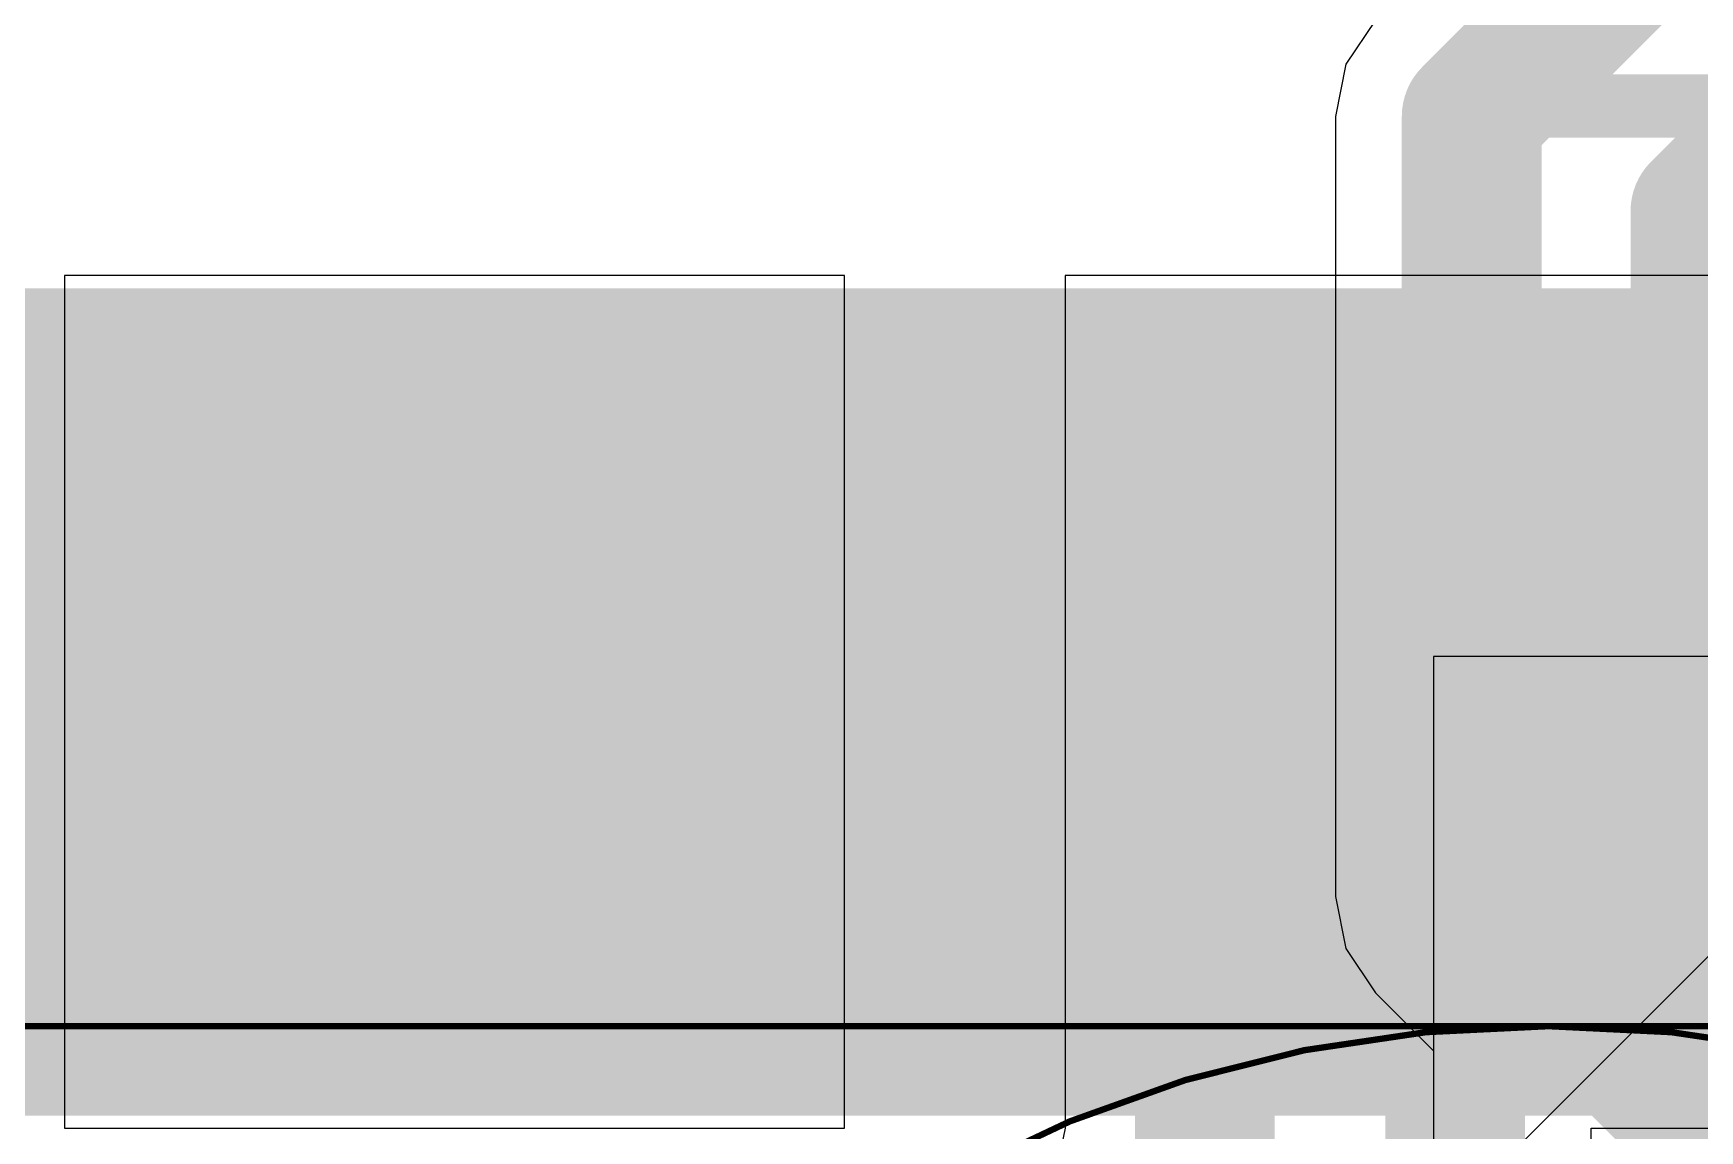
# Model space of a CAD drawing. Header units: inches. Extents: x -6 to 5433, y -4 to 5447.
# Drawn here: x 12.219 to 15.55, y 31.086 to 33.279 of the extents above; entities that cross this region are included whole.
import ezdxf

# ---------------------------------------------------------------- set-up
doc = ezdxf.new("R2010")
doc.units = ezdxf.units.IN
for name, color, linetype in [('Bottom Layer', 5, 'Continuous'), ('Bottom Overlay', 54, 'Continuous'), ('Mechanical 4', 56, 'Continuous'), ('Power', 76, 'Continuous'), ('Top Layer', 1, 'Continuous'), ('Top Paste', 8, 'Continuous'), ('Top Solder', 216, 'Continuous')]:
    doc.layers.add(name, color=color, linetype=linetype)

# ---------------------------------------------------------------- blocks, each defined once
blk = doc.blocks.new('BL_R8812AF1_B_18')
at = {"layer": 'Bottom Overlay'}
for points in [[(-13.5, -8.9, 0.127, 0.127, 0), (-13.5, -6.8458, 0.127, 0.127, 0)], [(13.5, -8.9, 0.127, 0.127, 0), (-13.5, -8.9, 0.127, 0.127, 0)]]:
    blk.add_lwpolyline(points, format="xyseb", dxfattribs=at)
blk.add_lwpolyline([(-13.5317, -8.9, 0.0635, 0.0635, 1), (-13.4682, -8.9, 0.0635, 0.0635, 1)], format="xyseb", close=True, dxfattribs=at)
blk.add_lwpolyline([(-13.5317, -8.9, 0.0635, 0.0635, 1), (-13.4682, -8.9, 0.0635, 0.0635, 1)], format="xyseb", close=True, dxfattribs=at)
blk = doc.blocks.new('QTH_030_01_L_D_A_K_TR_154')
at = {"layer": 'Top Layer'}
for points in [[(-0.4025, -2.361), (-0.0975, -2.361), (-0.0975, -3.811), (-0.4025, -3.811)], [(0.0975, -2.361), (0.4025, -2.361), (0.4025, -3.811), (0.0975, -3.811)], [(0.5975, -2.361), (0.9025, -2.361), (0.9025, -3.811), (0.5975, -3.811)], [(1.0975, -2.361), (1.4025, -2.361), (1.4025, -3.811), (1.0975, -3.811)], [(1.5975, -2.361), (1.9025, -2.361), (1.9025, -3.811), (1.5975, -3.811)], [(2.0975, -2.361), (2.4025, -2.361), (2.4025, -3.811), (2.0975, -3.811)], [(2.5975, -2.361), (2.9025, -2.361), (2.9025, -3.811), (2.5975, -3.811)]]:
    blk.add_hatch(color=1, dxfattribs=at).paths.add_polyline_path(points)
at = {"layer": 'Top Paste'}
for points in [[(-0.4025, -2.361), (-0.0975, -2.361), (-0.0975, -3.811), (-0.4025, -3.811)], [(0.0975, -2.361), (0.4025, -2.361), (0.4025, -3.811), (0.0975, -3.811)], [(0.5975, -2.361), (0.9025, -2.361), (0.9025, -3.811), (0.5975, -3.811)], [(1.0975, -2.361), (1.4025, -2.361), (1.4025, -3.811), (1.0975, -3.811)], [(1.5975, -2.361), (1.9025, -2.361), (1.9025, -3.811), (1.5975, -3.811)], [(2.0975, -2.361), (2.4025, -2.361), (2.4025, -3.811), (2.0975, -3.811)], [(2.5975, -2.361), (2.9025, -2.361), (2.9025, -3.811), (2.5975, -3.811)]]:
    blk.add_hatch(color=8, dxfattribs=at).paths.add_polyline_path(points)
at = {"layer": 'Top Solder'}
for points in [[(-0.5041, -2.2594), (0.0041, -2.2594), (0.0041, -3.9126), (-0.5041, -3.9126)], [(-0.0041, -2.2594), (0.5041, -2.2594), (0.5041, -3.9126), (-0.0041, -3.9126)], [(0.4959, -2.2594), (1.0041, -2.2594), (1.0041, -3.9126), (0.4959, -3.9126)], [(0.9959, -2.2594), (1.5041, -2.2594), (1.5041, -3.9126), (0.9959, -3.9126)], [(1.4959, -2.2594), (2.0041, -2.2594), (2.0041, -3.9126), (1.4959, -3.9126)], [(1.9959, -2.2594), (2.5041, -2.2594), (2.5041, -3.9126), (1.9959, -3.9126)], [(2.4959, -2.2594), (3.0041, -2.2594), (3.0041, -3.9126), (2.4959, -3.9126)], [(2.9959, -2.2594), (3.5041, -2.2594), (3.5041, -3.9126), (2.9959, -3.9126)]]:
    blk.add_hatch(color=216, dxfattribs=at).paths.add_polyline_path(points)

msp = doc.modelspace()

# ---------------------------------------------------------------- linework, layer by layer
at = {"layer": 'Bottom Layer'}
for p, q in [((14.9015, 33.3052), (14.8426, 33.217)), ((14.8426, 33.217), (14.8219, 33.1129)), ((14.8219, 33.1129), (14.8219, 31.554)), ((32.8484, 32.0337), (15.0175, 32.0337)), ((15.0175, 32.0337), (15.0175, 8.2488)), ((14.8219, 31.554), (14.8426, 31.4499)), ((14.8426, 31.4499), (14.9015, 31.3617)), ((14.9015, 31.3617), (15.0175, 31.2457)), ((15.0175, 31.2457), (15.0175, 30.0734))]:
    msp.add_line(p, q, dxfattribs=at)
for points in [[(15.0938, 33.1129, 0.2794, 0.2794, 0), (15.732, 33.7512, 0.2794, 0.2794, 0)], [(15.551, 32.9236, 0.2794, 0.2794, 0), (15.9214, 33.294, 0.2794, 0.2794, 0)], [(15.0938, 31.554, 0.2794, 0.2794, 0), (15.0938, 33.1129, 0.2794, 0.2794, 0)], [(15.551, 31.7433, 0.2794, 0.2794, 0), (15.551, 32.9236, 0.2794, 0.2794, 0)], [(15.551, 31.7433, 0.2794, 0.2794, 0), (16.5781, 30.7163, 0.2794, 0.2794, 0)], [(15.0938, 31.554, 0.2794, 0.2794, 0), (16.5156, 30.1322, 0.2794, 0.2794, 0)]]:
    msp.add_lwpolyline(points, format="xyseb", dxfattribs=at)
for points in [[(15.024, 33.1129, 0.1397, 0.1397, 1), (15.1637, 33.1129, 0.1397, 0.1397, 1)], [(15.024, 33.1129, 0.1397, 0.1397, 1), (15.1637, 33.1129, 0.1397, 0.1397, 1)], [(15.4812, 32.9236, 0.1397, 0.1397, 1), (15.6209, 32.9236, 0.1397, 0.1397, 1)], [(15.4812, 32.9236, 0.1397, 0.1397, 1), (15.6209, 32.9236, 0.1397, 0.1397, 1)], [(15.4812, 31.7433, 0.1397, 0.1397, 1), (15.6209, 31.7433, 0.1397, 0.1397, 1)], [(15.4812, 31.7433, 0.1397, 0.1397, 1), (15.6209, 31.7433, 0.1397, 0.1397, 1)], [(15.024, 31.554, 0.1397, 0.1397, 1), (15.1637, 31.554, 0.1397, 0.1397, 1)], [(15.024, 31.554, 0.1397, 0.1397, 1), (15.1637, 31.554, 0.1397, 0.1397, 1)]]:
    msp.add_lwpolyline(points, format="xyseb", close=True, dxfattribs=at)
at = {"layer": 'Mechanical 4'}
msp.add_lwpolyline([(4.3524, 31.2949, 0.0127, 0.0127, 0), (26.1425, 31.2949, 0.0127, 0.0127, 0)], format="xyseb", dxfattribs=at)
msp.add_lwpolyline([(17.7474, 28.7949, 0.0127, 0.0127, 1), (12.7474, 28.7949, 0.0127, 0.0127, 1)], format="xyseb", close=True, dxfattribs=at)
at = {"layer": 'Power'}
msp.add_line((18.0413, 33.909), (14.0227, 29.8904), dxfattribs=at)
msp.add_lwpolyline([(14.1193, 29.6573, 0.2032, 0.2032, 0), (18.2061, 33.7442, 0.2032, 0.2032, 0)], format="xyseb", dxfattribs=at)
at = {"layer": 'Top Layer'}
for p, q in [((13.8401, 32.7947), (12.2811, 32.7947)), ((12.2811, 32.7947), (12.2811, 31.0907)), ((13.8401, 31.0907), (13.8401, 32.7947)), ((16.0782, 32.7947), (14.2811, 32.7947)), ((14.2811, 32.7947), (14.2811, 31.0908)), ((12.2811, 31.0907), (13.8401, 31.0907)), ((14.2811, 31.0907), (14.257, 30.9737)), ((14.2811, 31.0908), (14.2811, 31.0908)), ((14.2811, 31.0908), (14.2811, 31.0908)), ((14.2811, 31.0908), (14.2811, 31.0907)), ((15.3325, 30.7462), (15.3325, 31.0907)), ((15.3325, 31.0907), (18.3401, 31.0907))]:
    msp.add_line(p, q, dxfattribs=at)
for points in [[(14.5606, 30.8928, 0.2794, 0.2794, 0), (14.5606, 31.9427, 0.2794, 0.2794, 0)], [(15.0606, 30.7462, 0.2794, 0.2794, 0), (15.0606, 31.9427, 0.2794, 0.2794, 0)]]:
    msp.add_lwpolyline(points, format="xyseb", dxfattribs=at)
for points in [[(14.4907, 31.9427, 0.1397, 0.1397, 1), (14.6304, 31.9427, 0.1397, 0.1397, 1)], [(14.9907, 31.9427, 0.1397, 0.1397, 1), (15.1304, 31.9427, 0.1397, 0.1397, 1)]]:
    msp.add_lwpolyline(points, format="xyseb", close=True, dxfattribs=at)

# ---------------------------------------------------------------- block references
for name, p, rotation in [('BL_R8812AF1_B_18', (23.9484, 19.6337), 270), ('QTH_030_01_L_D_A_K_TR_154', (15.3106, 28.8567), 180)]:
    msp.add_blockref(name, p, dxfattribs=dict(rotation=rotation))

doc.saveas('drawing.dxf')
